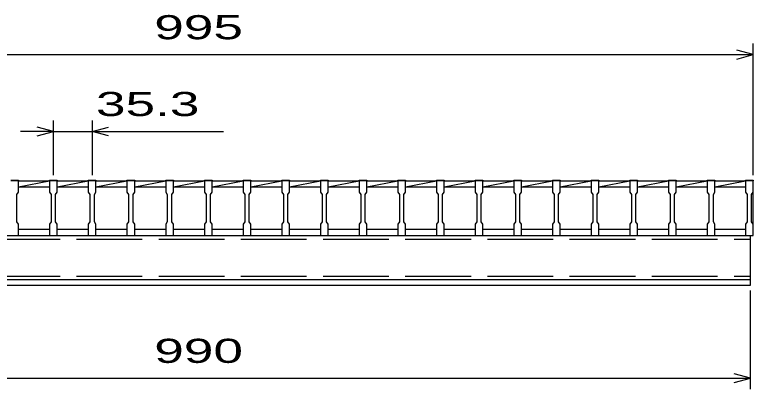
# Model space of a CAD drawing. Units: millimetres, scale not verified. Extents: x -1820 to 1731, y -1282 to 1054.
# Drawn here: x -1098 to -424, y -682 to -341 of the extents above; entities that cross this region are included whole.
import ezdxf
from ezdxf.enums import TextEntityAlignment as Align

# ---------------------------------------------------------------- set-up
doc = ezdxf.new("R2010")
doc.units = ezdxf.units.MM
doc.header["$LTSCALE"] = 10
doc.linetypes.add('DASHED', pattern=[7.5, 6, -1.5])
doc.layers.add('16', color=3, linetype='Continuous', lineweight=25)
doc.layers.add('22', color=4, linetype='Continuous', lineweight=25)
doc.styles.add('ベクトル', font='')
doc.styles.get('ベクトル').set_extended_font_data('ベクトル')

msp = doc.modelspace()

# ---------------------------------------------------------------- linework, layer by layer
at = {"layer": '16'}
for p, q in [((-1101.3, -491.8), (-1094.3, -491.8)), ((-1094.3, -491.8), (-1094.3, -492.5)), ((-1066, -492.5), (-1066, -491.8)), ((-1066, -491.8), (-1059, -491.8)), ((-1059, -491.8), (-1059, -492.5)), ((-1030.7, -492.5), (-1030.7, -491.8)), ((-1030.7, -491.8), (-1023.7, -491.8)), ((-1023.7, -491.8), (-1023.7, -492.5)), ((-995.4, -492.5), (-995.4, -491.8)), ((-995.4, -491.8), (-988.4, -491.8)), ((-988.4, -491.8), (-988.4, -492.5)), ((-960.1, -492.5), (-960.1, -491.8)), ((-960.1, -491.8), (-953.1, -491.8)), ((-953.1, -491.8), (-953.1, -492.5)), ((-924.8, -492.5), (-924.8, -491.8)), ((-924.8, -491.8), (-917.8, -491.8)), ((-917.8, -491.8), (-917.8, -492.5)), ((-889.5, -492.5), (-889.5, -491.8)), ((-889.5, -491.8), (-882.5, -491.8)), ((-882.5, -491.8), (-882.5, -492.5)), ((-854.2, -492.5), (-854.2, -491.8)), ((-854.2, -491.8), (-847.2, -491.8)), ((-847.2, -491.8), (-847.2, -492.5)), ((-818.9, -492.5), (-818.9, -491.8)), ((-818.9, -491.8), (-811.9, -491.8)), ((-811.9, -491.8), (-811.9, -492.5)), ((-783.6, -492.5), (-783.6, -491.8)), ((-783.6, -491.8), (-776.6, -491.8)), ((-776.6, -491.8), (-776.6, -492.5)), ((-748.3, -492.5), (-748.3, -491.8)), ((-748.3, -491.8), (-741.3, -491.8)), ((-741.3, -491.8), (-741.3, -492.5)), ((-713, -492.5), (-713, -491.8)), ((-713, -491.8), (-706, -491.8)), ((-706, -491.8), (-706, -492.5)), ((-677.7, -492.5), (-677.7, -491.8)), ((-677.7, -491.8), (-670.7, -491.8)), ((-670.7, -491.8), (-670.7, -492.5)), ((-642.4, -492.5), (-642.4, -491.8)), ((-642.4, -491.8), (-635.4, -491.8)), ((-635.4, -491.8), (-635.4, -492.5)), ((-607.1, -492.5), (-607.1, -491.8)), ((-607.1, -491.8), (-600.1, -491.8)), ((-600.1, -491.8), (-600.1, -492.5)), ((-571.8, -492.5), (-571.8, -491.8)), ((-571.8, -491.8), (-564.8, -491.8)), ((-564.8, -491.8), (-564.8, -492.5)), ((-536.5, -492.5), (-536.5, -491.8)), ((-536.5, -491.8), (-529.5, -491.8)), ((-529.5, -491.8), (-529.5, -492.5)), ((-501.2, -492.5), (-501.2, -491.8)), ((-501.2, -491.8), (-494.2, -491.8)), ((-494.2, -491.8), (-494.2, -492.5)), ((-465.9, -492.5), (-465.9, -491.8)), ((-465.9, -491.8), (-458.9, -491.8)), ((-458.9, -491.8), (-458.9, -492.5)), ((-431, -492.5), (-431, -491.8)), ((-431, -491.8), (-424, -491.8)), ((-424, -491.8), (-424, -492.5)), ((-1094.3, -492.5), (-1101.3, -492.5)), ((-1094.3, -503), (-1094.3, -492.5)), ((-1094.3, -492.5), (-1066, -492.5)), ((-1094.3, -498), (-1066, -492.5)), ((-1094.3, -498), (-1066, -498)), ((-1066, -492.5), (-1066, -503)), ((-1059, -492.5), (-1066, -492.5)), ((-1059, -503), (-1059, -492.5)), ((-1059, -492.5), (-1030.7, -492.5)), ((-1059, -498), (-1030.7, -492.5)), ((-1059, -498), (-1030.7, -498)), ((-1030.7, -492.5), (-1030.7, -503)), ((-1023.7, -492.5), (-1030.7, -492.5)), ((-1023.7, -503), (-1023.7, -492.5)), ((-1023.7, -492.5), (-995.4, -492.5)), ((-1023.7, -498), (-995.4, -492.5)), ((-1023.7, -498), (-995.4, -498)), ((-995.4, -492.5), (-995.4, -503)), ((-988.4, -492.5), (-995.4, -492.5)), ((-988.4, -503), (-988.4, -492.5)), ((-988.4, -492.5), (-960.1, -492.5)), ((-988.4, -498), (-960.1, -492.5)), ((-988.4, -498), (-960.1, -498)), ((-960.1, -492.5), (-960.1, -503)), ((-953.1, -492.5), (-960.1, -492.5)), ((-953.1, -503), (-953.1, -492.5)), ((-953.1, -492.5), (-924.8, -492.5)), ((-953.1, -498), (-924.8, -492.5)), ((-953.1, -498), (-924.8, -498)), ((-924.8, -492.5), (-924.8, -503)), ((-917.8, -492.5), (-924.8, -492.5)), ((-917.8, -503), (-917.8, -492.5)), ((-917.8, -492.5), (-889.5, -492.5)), ((-917.8, -498), (-889.5, -492.5)), ((-917.8, -498), (-889.5, -498)), ((-889.5, -492.5), (-889.5, -503)), ((-882.5, -492.5), (-889.5, -492.5)), ((-882.5, -503), (-882.5, -492.5)), ((-882.5, -492.5), (-854.2, -492.5)), ((-882.5, -498), (-854.2, -492.5)), ((-882.5, -498), (-854.2, -498)), ((-854.2, -492.5), (-854.2, -503)), ((-847.2, -492.5), (-854.2, -492.5)), ((-847.2, -503), (-847.2, -492.5)), ((-847.2, -492.5), (-818.9, -492.5)), ((-847.2, -498), (-818.9, -492.5)), ((-847.2, -498), (-818.9, -498)), ((-818.9, -492.5), (-818.9, -503)), ((-811.9, -492.5), (-818.9, -492.5)), ((-811.9, -503), (-811.9, -492.5)), ((-811.9, -492.5), (-783.6, -492.5)), ((-811.9, -498), (-783.6, -492.5)), ((-811.9, -498), (-783.6, -498)), ((-783.6, -492.5), (-783.6, -503)), ((-776.6, -492.5), (-783.6, -492.5)), ((-776.6, -503), (-776.6, -492.5)), ((-776.6, -492.5), (-748.3, -492.5)), ((-776.6, -498), (-748.3, -492.5)), ((-776.6, -498), (-748.3, -498)), ((-748.3, -492.5), (-748.3, -503)), ((-741.3, -492.5), (-748.3, -492.5)), ((-741.3, -503), (-741.3, -492.5)), ((-741.3, -492.5), (-713, -492.5)), ((-741.3, -498), (-713, -492.5)), ((-741.3, -498), (-713, -498)), ((-713, -492.5), (-713, -503)), ((-706, -492.5), (-713, -492.5)), ((-706, -503), (-706, -492.5)), ((-706, -492.5), (-677.7, -492.5)), ((-706, -498), (-677.7, -492.5)), ((-706, -498), (-677.7, -498)), ((-677.7, -492.5), (-677.7, -503)), ((-670.7, -492.5), (-677.7, -492.5)), ((-670.7, -503), (-670.7, -492.5)), ((-670.7, -492.5), (-642.4, -492.5)), ((-670.7, -498), (-642.4, -492.5)), ((-670.7, -498), (-642.4, -498)), ((-642.4, -492.5), (-642.4, -503)), ((-635.4, -492.5), (-642.4, -492.5)), ((-635.4, -503), (-635.4, -492.5)), ((-635.4, -492.5), (-607.1, -492.5)), ((-635.4, -498), (-607.1, -492.5)), ((-635.4, -498), (-607.1, -498)), ((-607.1, -492.5), (-607.1, -503)), ((-600.1, -492.5), (-607.1, -492.5)), ((-600.1, -503), (-600.1, -492.5)), ((-600.1, -492.5), (-571.8, -492.5)), ((-600.1, -498), (-571.8, -492.5)), ((-600.1, -498), (-571.8, -498)), ((-571.8, -492.5), (-571.8, -503)), ((-564.8, -492.5), (-571.8, -492.5)), ((-564.8, -503), (-564.8, -492.5)), ((-564.8, -492.5), (-536.5, -492.5)), ((-564.8, -498), (-536.5, -492.5)), ((-564.8, -498), (-536.5, -498)), ((-536.5, -492.5), (-536.5, -503)), ((-529.5, -492.5), (-536.5, -492.5)), ((-529.5, -503), (-529.5, -492.5)), ((-529.5, -492.5), (-501.2, -492.5)), ((-529.5, -498), (-501.2, -492.5)), ((-529.5, -498), (-501.2, -498)), ((-501.2, -492.5), (-501.2, -503)), ((-494.2, -492.5), (-501.2, -492.5)), ((-494.2, -503), (-494.2, -492.5)), ((-494.2, -492.5), (-465.9, -492.5)), ((-494.2, -498), (-465.9, -492.5)), ((-494.2, -498), (-465.9, -498)), ((-465.9, -492.5), (-465.9, -503)), ((-458.9, -492.5), (-465.9, -492.5)), ((-458.9, -503), (-458.9, -492.5)), ((-458.9, -492.5), (-431, -492.5)), ((-458.9, -498), (-431, -492.58)), ((-458.9, -498), (-431, -498)), ((-431, -492.5), (-431, -503)), ((-424, -492.5), (-431, -492.5)), ((-424, -503), (-424, -492.5)), ((-424, -536.5), (-424, -492.5)), ((-1095.8, -505), (-1094.3, -503)), ((-1095.8, -530), (-1095.8, -505)), ((-1066, -503), (-1064.5, -505)), ((-1064.5, -505), (-1064.5, -530)), ((-1060.5, -505), (-1059, -503)), ((-1060.5, -530), (-1060.5, -505)), ((-1030.7, -503), (-1029.2, -505)), ((-1029.2, -505), (-1029.2, -530)), ((-1025.2, -505), (-1023.7, -503)), ((-1025.2, -530), (-1025.2, -505)), ((-995.4, -503), (-993.9, -505)), ((-993.9, -505), (-993.9, -530)), ((-989.9, -505), (-988.4, -503)), ((-989.9, -530), (-989.9, -505)), ((-960.1, -503), (-958.6, -505)), ((-958.6, -505), (-958.6, -530)), ((-954.6, -505), (-953.1, -503)), ((-954.6, -530), (-954.6, -505)), ((-924.8, -503), (-923.3, -505)), ((-923.3, -505), (-923.3, -530)), ((-919.3, -505), (-917.8, -503)), ((-919.3, -530), (-919.3, -505)), ((-889.5, -503), (-888, -505)), ((-888, -505), (-888, -530)), ((-884, -505), (-882.5, -503)), ((-884, -530), (-884, -505)), ((-854.2, -503), (-852.7, -505)), ((-852.7, -505), (-852.7, -530)), ((-848.7, -505), (-847.2, -503)), ((-848.7, -530), (-848.7, -505)), ((-818.9, -503), (-817.4, -505)), ((-817.4, -505), (-817.4, -530)), ((-813.4, -505), (-811.9, -503)), ((-813.4, -530), (-813.4, -505)), ((-783.6, -503), (-782.1, -505)), ((-782.1, -505), (-782.1, -530)), ((-778.1, -505), (-776.6, -503)), ((-778.1, -530), (-778.1, -505)), ((-748.3, -503), (-746.8, -505)), ((-746.8, -505), (-746.8, -530)), ((-742.8, -505), (-741.3, -503)), ((-742.8, -530), (-742.8, -505)), ((-713, -503), (-711.5, -505)), ((-711.5, -505), (-711.5, -530)), ((-707.5, -505), (-706, -503)), ((-707.5, -530), (-707.5, -505)), ((-677.7, -503), (-676.2, -505)), ((-676.2, -505), (-676.2, -530)), ((-672.2, -505), (-670.7, -503)), ((-672.2, -530), (-672.2, -505)), ((-642.4, -503), (-640.9, -505)), ((-640.9, -505), (-640.9, -530)), ((-636.9, -505), (-635.4, -503)), ((-636.9, -530), (-636.9, -505)), ((-607.1, -503), (-605.6, -505)), ((-605.6, -505), (-605.6, -530)), ((-601.6, -505), (-600.1, -503)), ((-601.6, -530), (-601.6, -505)), ((-571.8, -503), (-570.3, -505)), ((-570.3, -505), (-570.3, -530)), ((-566.3, -505), (-564.8, -503)), ((-566.3, -530), (-566.3, -505)), ((-536.5, -503), (-535, -505)), ((-535, -505), (-535, -530)), ((-531, -505), (-529.5, -503)), ((-531, -530), (-531, -505)), ((-501.2, -503), (-499.7, -505)), ((-499.7, -505), (-499.7, -530)), ((-495.7, -505), (-494.2, -503)), ((-495.7, -530), (-495.7, -505)), ((-465.9, -503), (-464.4, -505)), ((-464.4, -505), (-464.4, -530)), ((-460.4, -505), (-458.9, -503)), ((-460.4, -530), (-460.4, -505)), ((-431, -503), (-429.5, -505)), ((-429.5, -505), (-429.5, -530)), ((-425.5, -505), (-424, -503)), ((-425.5, -530), (-425.5, -505)), ((-1094.3, -532), (-1095.8, -530)), ((-1094.3, -542.5), (-1094.3, -532)), ((-1064.5, -530), (-1066, -532)), ((-1066, -532), (-1066, -542.5)), ((-1059, -532), (-1060.5, -530)), ((-1059, -542.5), (-1059, -532)), ((-1029.2, -530), (-1030.7, -532)), ((-1030.7, -532), (-1030.7, -542.5)), ((-1023.7, -532), (-1025.2, -530)), ((-1023.7, -542.5), (-1023.7, -532)), ((-993.9, -530), (-995.4, -532)), ((-995.4, -532), (-995.4, -542.5)), ((-988.4, -532), (-989.9, -530)), ((-988.4, -542.5), (-988.4, -532)), ((-958.6, -530), (-960.1, -532)), ((-960.1, -532), (-960.1, -542.5)), ((-953.1, -532), (-954.6, -530)), ((-953.1, -542.5), (-953.1, -532)), ((-923.3, -530), (-924.8, -532)), ((-924.8, -532), (-924.8, -542.5)), ((-917.8, -532), (-919.3, -530)), ((-917.8, -542.5), (-917.8, -532)), ((-888, -530), (-889.5, -532)), ((-889.5, -532), (-889.5, -542.5)), ((-882.5, -532), (-884, -530)), ((-882.5, -542.5), (-882.5, -532)), ((-852.7, -530), (-854.2, -532)), ((-854.2, -532), (-854.2, -542.5)), ((-847.2, -532), (-848.7, -530)), ((-847.2, -542.5), (-847.2, -532)), ((-817.4, -530), (-818.9, -532)), ((-818.9, -532), (-818.9, -542.5)), ((-811.9, -532), (-813.4, -530)), ((-811.9, -542.5), (-811.9, -532)), ((-782.1, -530), (-783.6, -532)), ((-783.6, -532), (-783.6, -542.5)), ((-776.6, -532), (-778.1, -530)), ((-776.6, -542.5), (-776.6, -532)), ((-746.8, -530), (-748.3, -532)), ((-748.3, -532), (-748.3, -542.5)), ((-741.3, -532), (-742.8, -530)), ((-741.3, -542.5), (-741.3, -532)), ((-711.5, -530), (-713, -532)), ((-713, -532), (-713, -542.5)), ((-706, -532), (-707.5, -530)), ((-706, -542.5), (-706, -532)), ((-676.2, -530), (-677.7, -532)), ((-677.7, -532), (-677.7, -542.5)), ((-670.7, -532), (-672.2, -530)), ((-670.7, -542.5), (-670.7, -532)), ((-640.9, -530), (-642.4, -532)), ((-642.4, -532), (-642.4, -542.5)), ((-635.4, -532), (-636.9, -530)), ((-635.4, -542.5), (-635.4, -532)), ((-605.6, -530), (-607.1, -532)), ((-607.1, -532), (-607.1, -542.5)), ((-600.1, -532), (-601.6, -530)), ((-600.1, -542.5), (-600.1, -532)), ((-570.3, -530), (-571.8, -532)), ((-571.8, -532), (-571.8, -542.5)), ((-564.8, -532), (-566.3, -530)), ((-564.8, -542.5), (-564.8, -532)), ((-535, -530), (-536.5, -532)), ((-536.5, -532), (-536.5, -542.5)), ((-529.5, -532), (-531, -530)), ((-529.5, -542.5), (-529.5, -532)), ((-499.7, -530), (-501.2, -532)), ((-501.2, -532), (-501.2, -542.5)), ((-494.2, -532), (-495.7, -530)), ((-494.2, -542.5), (-494.2, -532)), ((-464.4, -530), (-465.9, -532)), ((-465.9, -532), (-465.9, -542.5)), ((-458.9, -532), (-460.4, -530)), ((-458.9, -542.5), (-458.9, -532)), ((-429.5, -530), (-431, -532)), ((-431, -532), (-431, -542.5)), ((-424, -532), (-425.5, -530)), ((-424, -542.5), (-424, -532)), ((-1094.3, -536.5), (-1066, -536.5)), ((-1059, -536.5), (-1030.7, -536.5)), ((-1023.7, -536.5), (-995.4, -536.5)), ((-988.4, -536.5), (-960.1, -536.5)), ((-953.1, -536.5), (-924.8, -536.5)), ((-917.8, -536.5), (-889.5, -536.5)), ((-882.5, -536.5), (-854.2, -536.5)), ((-847.2, -536.5), (-818.9, -536.5)), ((-811.9, -536.5), (-783.6, -536.5)), ((-776.6, -536.5), (-748.3, -536.5)), ((-741.3, -536.5), (-713, -536.5)), ((-706, -536.5), (-677.7, -536.5)), ((-670.7, -536.5), (-642.4, -536.5)), ((-635.4, -536.5), (-607.1, -536.5)), ((-600.1, -536.5), (-571.8, -536.5)), ((-564.8, -536.5), (-536.5, -536.5)), ((-529.5, -536.5), (-501.2, -536.5)), ((-494.2, -536.5), (-465.9, -536.5)), ((-458.9, -536.5), (-431, -536.5)), ((-1416.5, -542.5), (-426.5, -542.5)), ((-1101.3, -542.5), (-1094.3, -542.5)), ((-1066, -542.5), (-1059, -542.5)), ((-1030.7, -542.5), (-1023.7, -542.5)), ((-995.4, -542.5), (-988.4, -542.5)), ((-960.1, -542.5), (-953.1, -542.5)), ((-924.8, -542.5), (-917.8, -542.5)), ((-889.5, -542.5), (-882.5, -542.5)), ((-854.2, -542.5), (-847.2, -542.5)), ((-818.9, -542.5), (-811.9, -542.5)), ((-783.6, -542.5), (-776.6, -542.5)), ((-748.3, -542.5), (-741.3, -542.5)), ((-713, -542.5), (-706, -542.5)), ((-677.7, -542.5), (-670.7, -542.5)), ((-642.4, -542.5), (-635.4, -542.5)), ((-607.1, -542.5), (-600.1, -542.5)), ((-571.8, -542.5), (-564.8, -542.5)), ((-536.5, -542.5), (-529.5, -542.5)), ((-501.2, -542.5), (-494.2, -542.5)), ((-465.9, -542.5), (-458.9, -542.5)), ((-431, -542.5), (-424, -542.5)), ((-426.5, -582.5), (-426.5, -542.5)), ((-1416.5, -582.5), (-426.5, -582.5)), ((-1416.5, -582.5), (-426.5, -582.5)), ((-426.5, -587.5), (-426.5, -582.5)), ((-1416.5, -587.5), (-426.5, -587.5))]:
    msp.add_line(p, q, dxfattribs=at)
at = {"layer": '16', "linetype": 'DASHED'}
for p, q in [((-1416.5, -545.7), (-426.5, -545.7)), ((-1416.5, -579.3), (-426.5, -579.3))]:
    msp.add_line(p, q, dxfattribs=at)
at = {"layer": '22'}
for p, q in [((-424, -487.5), (-424, -367.5)), ((-424, -377.5), (-439, -373.5)), ((-1419, -377.5), (-424, -377.5)), ((-439, -381.5), (-424, -377.5)), ((-1062.5, -487.5), (-1062.5, -437.5)), ((-1027.2, -437.5), (-1027.2, -487.5)), ((-1062.5, -447.5), (-1077.5, -443.5)), ((-1027.2, -447.5), (-1012.2, -443.5)), ((-1062.5, -447.5), (-1092.5, -447.5)), ((-1077.5, -451.5), (-1062.5, -447.5)), ((-1062.5, -447.5), (-1027.2, -447.5)), ((-1012.2, -451.5), (-1027.2, -447.5)), ((-1027.2, -447.5), (-907.2, -447.5)), ((-426.5, -682.5), (-426.5, -592.5)), ((-1416.5, -672.5), (-426.5, -672.5)), ((-426.5, -672.5), (-441.5, -668.5)), ((-441.5, -676.5), (-426.5, -672.5))]:
    msp.add_line(p, q, dxfattribs=at)

# ---------------------------------------------------------------- texts
at = {"layer": '22', "color": 2, "style": 'ベクトル', "width": 1.65}
for s, p in [(' 995 ', (-984, -352.5)), (' 35.3 ', (-1037.2, -422.5)), (' 990 ', (-984, -647.5))]:
    msp.add_text(s, height=21.99, dxfattribs=at).set_placement(p, align=Align.MIDDLE_LEFT)

doc.saveas('drawing.dxf')
